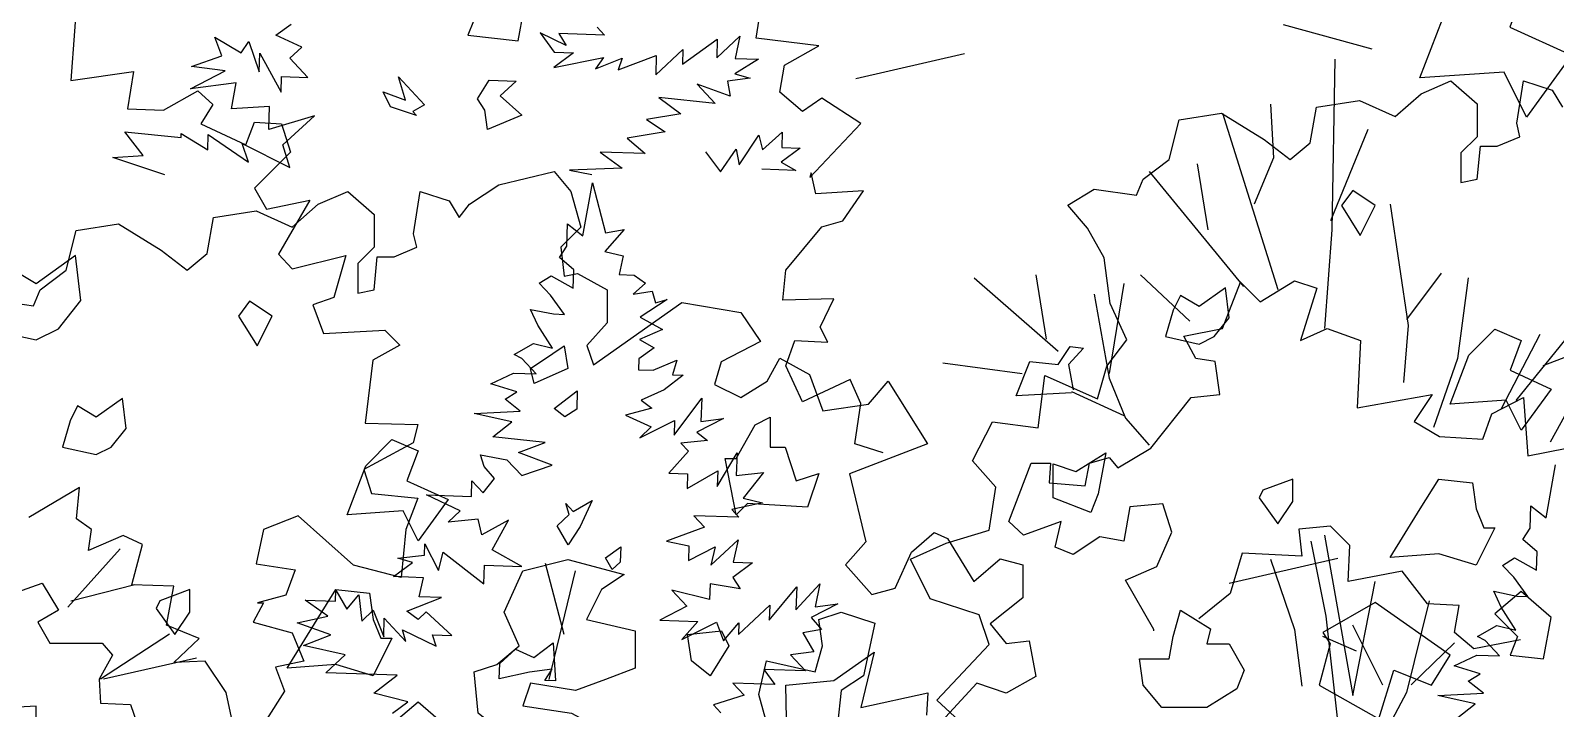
# Model space of a CAD drawing. Header units: inches. Extents: x 11.9 to 85.3, y 21.1 to 37.4.
# Drawn here: x 53.3418 to 53.8244, y 23.6256 to 23.8401 of the extents above; entities that cross this region are included whole.
import ezdxf

# ---------------------------------------------------------------- set-up
doc = ezdxf.new("R2010")
doc.units = ezdxf.units.IN
doc.header["$MEASUREMENT"] = 0
doc.layers.add('CAY', color=94, linetype='Continuous')

# ---------------------------------------------------------------- blocks, each defined once
blk = doc.blocks.new('A$C76451831')
at = {"layer": 'CAY'}
for p, q in [((4525.1, 1393.7), (4535.8, 1401.5)), ((4751.5, 1399.4), (4756.7, 1393.8)), ((4487, 1379.2), (4482, 1392.5)), ((4482, 1392.5), (4500.7, 1381.4)), ((4500.7, 1381.4), (4505.9, 1389.4)), ((4505.9, 1389.4), (4513.4, 1367.9)), ((4543.4, 1385.4), (4525.1, 1393.7)), ((4711.4, 1395.4), (4721.4, 1381.9)), ((4729.7, 1386.6), (4711.4, 1395.4)), ((4724.6, 1394.9), (4729.7, 1386.6)), ((4756.7, 1393.8), (4724.6, 1394.9)), ((4811.7, 1373.3), (4836.3, 1391)), ((4835.9, 1377.9), (4852.3, 1393.2)), ((4836.3, 1391), (4835.9, 1377.9)), ((4852.3, 1393.2), (4849, 1377.4)), ((4465.5, 1371.8), (4487, 1379.2)), ((4513.4, 1367.9), (4513.8, 1381)), ((4513.8, 1381), (4528.7, 1353.7)), ((4535, 1377.5), (4543.4, 1385.4)), ((4547.7, 1363.9), (4535, 1377.5)), ((4735, 1381.4), (4721, 1371)), ((4721, 1371), (4756.1, 1378)), ((4721.4, 1381.9), (4735, 1381.4)), ((4756.1, 1378), (4750.4, 1370)), ((4750.4, 1370), (4769.3, 1377.5)), ((4766.3, 1369.4), (4793.3, 1379.4)), ((4769.3, 1377.5), (4766.3, 1369.4)), ((4792.9, 1365.8), (4812.1, 1383.7)), ((4793.3, 1379.4), (4792.9, 1365.8)), ((4812.1, 1383.7), (4811.7, 1373.3)), ((4865.3, 1376.9), (4848.6, 1366.6)), ((4849, 1377.4), (4865.3, 1376.9)), ((4464.9, 1355.9), (4489.4, 1368.7)), ((4489.4, 1368.7), (4465.5, 1371.8)), ((4848.6, 1366.6), (4859.4, 1363.5)), ((4497.2, 1360.3), (4464.9, 1355.9)), ((4493.9, 1341.8), (4497.2, 1360.3)), ((4528.7, 1353.7), (4529.1, 1364.6)), ((4529.1, 1364.6), (4547.7, 1363.9)), ((4822.1, 1359.3), (4834.8, 1345.7)), ((4845.4, 1350.8), (4822.1, 1359.3)), ((4859.4, 1363.5), (4843.5, 1361.3)), ((4843.5, 1361.3), (4845.4, 1350.8)), ((4834.8, 1345.7), (4795, 1349.9)), ((4795, 1349.9), (4810.5, 1338.4)), ((4520.7, 1343.6), (4493.9, 1341.8)), ((4520.1, 1327.3), (4520.7, 1343.6)), ((4552.2, 1337), (4520.1, 1327.3)), ((4530.1, 1316.5), (4552.2, 1337)), ((4810.5, 1338.4), (4786.3, 1334.3)), ((4786.3, 1334.3), (4799.6, 1325.7)), ((1957.5, 1323.4), (2020, 1306.3)), ((4431.5, 1309.1), (4418.5, 1325.8)), ((4418.5, 1325.8), (4458.3, 1321.7)), ((4458.3, 1321.7), (4458.4, 1324.4)), ((4458.4, 1324.4), (4477, 1312.9)), ((4477, 1312.9), (4477.4, 1323.8)), ((4477.4, 1323.8), (4505.7, 1304.2)), ((4799.6, 1325.7), (4772.7, 1321.2)), ((4851.8, 1302.5), (4865.7, 1323.4)), ((4865.7, 1323.4), (4868.1, 1312.9)), ((4868.1, 1312.9), (4882.1, 1325.5)), ((4882.1, 1325.5), (4881.7, 1314.6)), ((4501.2, 1317.5), (4535, 1300.5)), ((4505.7, 1304.2), (4501.2, 1317.5)), ((4535, 1300.5), (4530.1, 1316.5)), ((4772.7, 1321.2), (4785.5, 1310.3)), ((4838.5, 1297.6), (4849.5, 1313.5)), ((4849.5, 1313.5), (4851.8, 1302.5)), ((4894.8, 1314.2), (4881.4, 1304.2)), ((4881.7, 1314.6), (4894.8, 1314.2)), ((1732.8, 1302.8), (1656.2, 1285.1)), ((4410.2, 1307.5), (4431.5, 1309.1)), ((4446.9, 1295.4), (4410.2, 1307.5)), ((4753.8, 1311.4), (4769.3, 1300)), ((4785.5, 1310.3), (4753.8, 1311.4)), ((4828.1, 1311.5), (4838.5, 1297.6)), ((4881.4, 1304.2), (4891.6, 1298.4)), ((4682.3, 1288.4), (4721.2, 1297.8)), ((4721.2, 1297.8), (4733, 1283.7)), ((4769.3, 1300), (4732.1, 1298.6)), ((4732.1, 1298.6), (4747.8, 1295.7)), ((4891.6, 1298.4), (4867.6, 1299.3)), ((4554.9, 1274.6), (4575.8, 1283.7)), ((4575.8, 1283.7), (4594.3, 1267.5)), ((4622.2, 1253.8), (4626.9, 1283.7)), ((4626.9, 1283.7), (4647.3, 1277)), ((4661.5, 1274.6), (4682.3, 1288.4)), ((4733, 1283.7), (4740.1, 1258.5)), ((4481, 1265.2), (4511.3, 1269.9)), ((4511.3, 1269.9), (4536.5, 1258.5)), ((4536.5, 1258.5), (4554.9, 1274.6)), ((4647.3, 1277), (4654.4, 1265.2)), ((4654.4, 1265.2), (4661.5, 1274.6)), ((4384.3, 1256.1), (4414.2, 1260.8)), ((4414.2, 1260.8), (4444.1, 1242.4)), ((4476.7, 1240), (4481, 1265.2)), ((4594.3, 1267.5), (4594.3, 1244.3)), ((4740.1, 1258.5), (4725.9, 1244.3)), ((4377.3, 1228.2), (4384.3, 1256.1)), ((4624.5, 1244.3), (4622.2, 1253.8)), ((4444.1, 1242.4), (4462.6, 1228.2)), ((4462.6, 1228.2), (4476.7, 1240)), ((4594.3, 1244.3), (4582.9, 1232.9)), ((4594.3, 1214.4), (4596.6, 1237.6)), ((4596.6, 1237.6), (4608.4, 1237.6)), ((4608.4, 1237.6), (4624.5, 1244.3)), ((4725.9, 1244.3), (4728.3, 1223.9)), ((4358.8, 1214.4), (4377.3, 1228.2)), ((4582.9, 1232.9), (4582.9, 1212.1)), ((4728.3, 1223.9), (4737.7, 1225.8)), ((4737.7, 1225.8), (4758.6, 1214.4)), ((5192.6, 1187), (5205.3, 1219.7)), ((5205.3, 1219.7), (5219, 1206)), ((5219, 1206), (5243.2, 1220.8)), ((5243.2, 1220.8), (5259.1, 1215.5)), ((5259.1, 1215.5), (5247.5, 1178.6)), ((4324.2, 1207.4), (4354.1, 1203)), ((4354.1, 1203), (4358.8, 1214.4)), ((4582.9, 1212.1), (4594.3, 1214.4)), ((4749.1, 1161.4), (4811.2, 1205.4)), ((4758.6, 1214.4), (4758.6, 1191.2)), ((4811.2, 1205.4), (4852.9, 1198.3)), ((4852.9, 1198.3), (4866.7, 1177.9)), ((4758.6, 1191.2), (4744.4, 1175.1)), ((5165.2, 1181.8), (5192.6, 1187)), ((5247.5, 1178.6), (5266.4, 1187)), ((5266.4, 1187), (5289.7, 1178.6)), ((4744.4, 1175.1), (4749.1, 1161.4)), ((4866.7, 1177.9), (4839.1, 1163.7)), ((5173.6, 1165.9), (5165.2, 1181.8)), ((5289.7, 1178.6), (5287.5, 1131.1)), ((4839.1, 1163.7), (4834.4, 1147.6)), ((4871.4, 1149.9), (4880.4, 1166.1)), ((4880.4, 1166.1), (4901.2, 1154.7)), ((5187.3, 1163.8), (5173.6, 1165.9)), ((5190.5, 1140.6), (5187.3, 1163.8)), ((4901.2, 1154.7), (4910.7, 1129.1)), ((4834.4, 1147.6), (4852.9, 1138.5)), ((4852.9, 1138.5), (4871.4, 1149.9)), ((4942.9, 1133.8), (4956.7, 1149.9)), ((4956.7, 1149.9), (4984.6, 1105.9)), ((5170.5, 1138.5), (5190.5, 1140.6)), ((5287.5, 1131.1), (5340.3, 1140.6)), ((5340.3, 1140.6), (5327.6, 1121.6)), ((4910.7, 1129.1), (4942.9, 1133.8)), ((5142, 1102.7), (5170.5, 1138.5)), ((5382.5, 1126.9), (5404.6, 1138.5)), ((5404.6, 1138.5), (5407.8, 1097.4)), ((5327.6, 1121.6), (5345.5, 1111.1)), ((5376.1, 1109), (5382.5, 1126.9)), ((5345.5, 1111.1), (5376.1, 1109)), ((4984.6, 1105.9), (4929.6, 1084.7)), ((5118.8, 1089), (5142, 1102.7)), ((5407.8, 1097.4), (5435.2, 1102.7)), ((5057.6, 1092.1), (5071.3, 1092.1)), ((5071.3, 1092.1), (5070.3, 1078.4)), ((5095.6, 1076.3), (5098.8, 1092.1)), ((5098.8, 1092.1), (5112.5, 1096.3)), ((5112.5, 1096.3), (5118.8, 1089)), ((5420.6, 1053.6), (5427.3, 1091)), ((4929.6, 1084.7), (4941, 1036.7)), ((5070.3, 1078.4), (5095.6, 1076.3)), ((5409.5, 1046.3), (5410, 1062.2)), ((5410, 1062.2), (5420.6, 1053.6)), ((4973.2, 1029.6), (4989.3, 1043.4)), ((4989.3, 1043.4), (4998.7, 1039.1)), ((5268.6, 1047.8), (5246.4, 1045.7)), ((5246.4, 1045.7), (5248.5, 1026.7)), ((5282.3, 1034.1), (5268.6, 1047.8)), ((5404.2, 1038.3), (5409.5, 1046.3)), ((4941, 1036.7), (4926.8, 1020.6)), ((4998.7, 1039.1), (5017.2, 1008.8)), ((5281.2, 1008.8), (5282.3, 1034.1)), ((5414.3, 1029.8), (5404.2, 1038.3)), ((4728.3, 971.5), (4715.1, 1021.6)), ((4961.8, 1004.1), (4973.2, 1029.6)), ((5017.2, 1008.8), (5035.7, 1024.9)), ((5035.7, 1024.9), (5051.8, 1020.6)), ((5273.8, 1025), (5197.2, 1007.3)), ((5206.3, 1028.8), (5197.9, 1000.4)), ((5248.5, 1026.7), (5206.3, 1028.8)), ((5390, 1020.2), (5398.3, 1025.4)), ((5398.3, 1025.4), (5413.9, 1016.7)), ((5413.9, 1016.7), (5414.3, 1029.8)), ((4717.8, 939.8), (4736.3, 1016.3)), ((4926.8, 1020.6), (4945.3, 999.7)), ((5051.8, 1020.6), (5051.8, 997.4)), ((5319.2, 1016.2), (5281.2, 1008.8)), ((5337.1, 993), (5319.2, 1016.2)), ((5397.8, 1011.8), (5390, 1020.2)), ((5407.8, 998.3), (5397.8, 1011.8)), ((4945.3, 999.7), (4961.8, 1004.1)), ((5197.9, 1000.4), (5175.7, 982.4)), ((5389, 990.8), (5383.9, 1001.9)), ((5383.9, 1001.9), (5400.1, 998.6)), ((5051.8, 997.4), (5028.6, 978.9)), ((5359.3, 991.9), (5337.1, 993)), ((5356.1, 972.9), (5359.3, 991.9)), ((5399.3, 974.6), (5389, 990.8)), ((5400.1, 998.6), (5407.8, 998.3)), ((5028.6, 978.9), (5040, 965.1)), ((5369.8, 961.3), (5356.1, 972.9)), ((5372.4, 970.1), (5385.8, 977.8)), ((5377.7, 967.2), (5372.4, 970.1)), ((5385.8, 977.8), (5399.3, 974.6)), ((5040, 965.1), (5056.1, 967.1)), ((5056.1, 967.1), (5060.8, 941.9)), ((5355.8, 949.4), (5371.9, 957)), ((5402.5, 967.7), (5369.8, 961.3)), ((5371.9, 957), (5387.7, 956.4)), ((5387.7, 956.4), (5377.7, 967.2)), ((5374.2, 943.7), (5355.8, 949.4)), ((5019.2, 937.2), (4991.7, 907.3)), ((5040, 930.1), (5019.2, 937.2)), ((5060.8, 941.9), (5040, 930.1)), ((5365.8, 938.6), (5374.2, 943.7)), ((5376.4, 930.1), (5365.8, 938.6)), ((5344.2, 928.5), (5376.4, 930.1)), ((5370.7, 922.5), (5344.2, 928.5)), ((5357.2, 912.1), (5370.7, 922.5)), ((2027.8, 857.9), (2006.6, 900.2)), ((2009.3, 881.7), (1985.5, 892.2))]:
    blk.add_line(p, q, dxfattribs=at)
for points in [[(4495.5, 2123.9), (4494.4, 2182.9), (4528.2, 2186.1), (4556.7, 2206.1), (4547.2, 2167.1), (4594.6, 2177.6), (4593.6, 2161.8)], [(4953.2, 1099.5), (4933.2, 1105.8), (4937.4, 1134.3), (4930, 1151.2), (4896.3, 1135.4), (4884.7, 1160.7), (4891, 1178.6), (4914.2, 1177.5), (4908.9, 1188.1), (4918.4, 1208.1), (4882.5, 1207.1), (4884.7, 1228.2), (4910, 1258.8), (4924.7, 1263), (4939.5, 1284.1), (4905.7, 1282), (4902.6, 1296.7), (4901.5, 1293.6), (4937.4, 1331.5), (4910, 1349.5), (4896.3, 1340), (4880.4, 1353.7), (4883.6, 1372.7), (4907.9, 1386.4), (4863.6, 1391.6), (4867.8, 1417)], [(1107.9, 1353.6), (1102.7, 1284), (1147, 1290.3), (1142.7, 1263.9), (1168.1, 1262.9), (1192.3, 1276.6), (1202.9, 1267.1), (1194.4, 1253.4), (1226.1, 1238.6), (1232.4, 1254.5), (1251.4, 1253.4), (1257.7, 1233.4), (1232.4, 1208), (1240.8, 1193.3), (1271.4, 1199.6), (1249.3, 1161.6), (1258.8, 1151.1), (1296.7, 1160.6), (1288.3, 1131.1), (1273.5, 1125.8), (1280.9, 1105.7), (1324.2, 1107.9), (1334.7, 1097.3), (1315.7, 1086.8), (1310.4, 1042.5), (1347.4, 1041.4), (1344.2, 1028.7), (1309.4, 1009.8), (1314.7, 992.9), (1347.4, 989.7), (1338.9, 967.6), (1335.8, 933.8), (1302, 942.3), (1263, 977.1), (1238.7, 967.6), (1233.4, 943.3), (1260.9, 939.1), (1254.5, 921.2), (1234.5, 915.9), (1238.7, 915.9), (1231.3, 902.2), (1258.8, 894.8), (1267.2, 874.8), (1247.2, 870.5), (1253.5, 853.7)], [(5271.7, 1376.9), (5269.6, 1256.6), (5264.3, 1187)], [(5226.4, 1345.2), (5228.5, 1307.3), (5214.8, 1274.6)], [(5192.6, 1338.9), (5231.6, 1214.5)], [(5294.9, 1327.3), (5268.6, 1263)], [(5174.7, 1303.1), (5182.1, 1256.6)], [(1738.5, 824), (1713.4, 847.2), (1750.3, 886.5), (1743.2, 907.3), (1708.6, 918.7), (1694.9, 946.6), (1720, 958), (1750.3, 967.1), (1755, 997.4), (1738.5, 1015.9), (1752.7, 1043.4), (1784.9, 1039.1), (1789.6, 1076), (1826.6, 1059.5), (1833.2, 1082.7), (1847.4, 1101.2), (1835.6, 1126.7), (1831.3, 1159), (1819.5, 1179.8), (1805.7, 1196), (1824.2, 1207.4), (1854.1, 1203), (1858.8, 1214.4), (1877.3, 1228.2), (1884.3, 1256.1), (1914.2, 1260.8), (1944.1, 1242.4), (1962.6, 1228.2), (1976.7, 1240), (1981, 1265.2), (2011.3, 1269.9), (2036.5, 1258.5), (2054.9, 1274.6), (2075.8, 1283.7), (2094.3, 1267.5), (2094.3, 1244.3), (2082.9, 1232.9), (2082.9, 1212.1), (2094.3, 1214.4), (2096.6, 1237.6), (2108.4, 1237.6), (2124.5, 1244.3), (2122.2, 1253.8), (2126.9, 1283.7), (2147.3, 1277), (2154.4, 1265.2)], [(5140.9, 1297.8), (5207.4, 1216.6)], [(5310.7, 1274.6), (5323.4, 1189.1), (5320.2, 1149.1)], [(5346.6, 1226.1), (5322.3, 1193.4)], [(5017.5, 1222.9), (5076.6, 1171.2)], [(5060.8, 1225), (5068.2, 1179.7)], [(5123, 1218.7), (5112.5, 1155.4)], [(5134.6, 1225), (5169.4, 1192.3)], [(5365.6, 1222.9), (5358.2, 1165.9), (5341.3, 1117.4)], [(1329.6, 838.2), (1340.3, 846), (1316.5, 852.2), (1332.8, 864.8), (1282.6, 866.6), (1296.2, 879.2), (1266.9, 885.7), (1286.2, 893.2), (1262.5, 901.7), (1284, 906.4), (1268.1, 917.8), (1289.3, 917.1), (1289.6, 924.8), (1297.3, 911.4), (1305.8, 921.5), (1307.9, 902.9), (1315.9, 910.7), (1323.4, 891.9), (1323.8, 905), (1339.1, 888.6), (1336.7, 896.9), (1360.3, 885.2), (1357.8, 893.4), (1371.4, 892.9), (1353.4, 909.4), (1347.8, 904.2), (1339.8, 909.9), (1364.2, 919.5), (1348.4, 920), (1351.5, 933.5), (1330.3, 934.3), (1343.8, 944.2), (1333.4, 947.3), (1352.1, 949.4), (1352.4, 957.5), (1362.1, 938.6), (1365.3, 951.6), (1394, 929.3), (1394.4, 942.4), (1420.7, 941.5), (1399.8, 953.1), (1411.4, 974), (1392.5, 963.8), (1390.1, 974.8), (1368.8, 972.8), (1377.2, 980.7), (1353.6, 991.9), (1385.3, 990.8), (1385.6, 1001.7), (1393.5, 993.3), (1401.6, 1003.4), (1394.2, 1011.8), (1391.7, 1020.1), (1410.2, 1016.7), (1420.7, 1005.5), (1442.2, 1012.9), (1418.5, 1021.8), (1437.3, 1028.9), (1400.3, 1032.9), (1413.8, 1043.3), (1387.3, 1049.2), (1419.5, 1050.8), (1409, 1059.4), (1417.3, 1064.5), (1398.9, 1070.1), (1415, 1077.7), (1430.9, 1077.2), (1420.8, 1088), (1415.5, 1090.9), (1428.9, 1098.6), (1442.4, 1095.4), (1432.1, 1111.6), (1427, 1122.6), (1443.2, 1119.4), (1450.9, 1119.1), (1441, 1132.6), (1433.1, 1141), (1441.4, 1146.2), (1457, 1137.5), (1457.5, 1150.6), (1447.3, 1159.1), (1452.6, 1167.1), (1453.1, 1182.9), (1463.7, 1174.4), (1470.5, 1211.8), (1479.7, 1176.6), (1492.9, 1178.8), (1479.2, 1163.4), (1492.2, 1160.3), (1489.5, 1147.2), (1499.9, 1146.8), (1507.9, 1141.1), (1499.4, 1133.3), (1512.7, 1135.5), (1515.1, 1127.3), (1523.3, 1129.7), (1504.3, 1117.2), (1519.9, 1108.5), (1503.8, 1101.4), (1514, 1095.6), (1503.3, 1087.8), (1503, 1080.1), (1513.4, 1079.7), (1530, 1086.9), (1526.9, 1076.5), (1534.6, 1076.3), (1521.1, 1065.9), (1505, 1058.7), (1512.5, 1053), (1493.8, 1048.2), (1512, 1039.9), (1504.1, 1032), (1528.5, 1044.3), (1528.1, 1033.9), (1547.6, 1060), (1547.1, 1043.7), (1563, 1045.8), (1544.1, 1036.1), (1551.6, 1030.3), (1532.9, 1028.3), (1538.2, 1022.7), (1524.5, 1007.3), (1537.6, 1006.8), (1537.3, 996.4), (1559, 1008.8), (1558.6, 997.9), (1572.6, 1021.5), (1572, 1005.6), (1591.1, 1007.7), (1576.9, 989.6), (1590.4, 986.4), (1568.9, 981.7), (1573.7, 976.1), (1542, 977.2), (1549.5, 969.2), (1522.8, 959.3), (1538.6, 956), (1538.2, 945.6), (1557.1, 955.4), (1554, 942.3), (1573.2, 960.2), (1569.9, 944.5), (1583.5, 944), (1569.5, 933.6), (1574.7, 925.7), (1553.5, 929.2), (1553.1, 918.3), (1526.6, 924.7), (1537.1, 913.4), (1518.2, 903.7), (1544.9, 902.7), (1533.5, 890), (1558, 902.3), (1563, 889), (1573.8, 901.7), (1573.5, 893.6), (1595.6, 914.1), (1595.2, 903.7), (1614.6, 927.1), (1614, 910.8), (1631, 929.2), (1627.7, 913), (1643.6, 915.2), (1624.7, 905.4), (1632.1, 897), (1618.9, 894.7), (1626.6, 881.3), (1610.2, 879.2), (1620.7, 867.9), (1591.3, 868.9), (1599.1, 858.2), (1569.6, 859.3), (1577.5, 850.8), (1556, 843.9), (1561.2, 838.3)], [(5101.9, 1211.3), (5112.5, 1152.2), (5124.1, 1123.8), (5140.9, 1104.8)], [(5416.2, 1182.8), (5388.8, 1130.1)], [(5444.7, 1192.3), (5399.3, 1136.4)], [(5086.1, 1141.7), (5047.1, 1139.6), (5056.6, 1163.8), (5076.6, 1161.7), (5085, 1174.4), (5094.5, 1173.3), (5084, 1161.7), (5087.2, 1143.8)], [(5451, 1173.3), (5418.3, 1160.7)], [(5497.4, 1179.7), (5464.7, 1152.2), (5437.3, 1132.2), (5423.6, 1106.9)], [(4995.4, 1162.8), (5051.3, 1155.4)], [(5086.1, 1142.7), (5123, 1125.9)], [(5144.1, 974), (5144.1, 975), (5124.1, 1009.8), (5146.2, 1019.3), (5156.8, 1043.6), (5150.4, 1063.6), (5127.2, 1061.5), (5123, 1037.3), (5106.1, 1040.4), (5087.2, 1027.8), (5074.5, 1033.1), (5078.7, 1051), (5052.3, 1041.5), (5041.8, 1051), (5057.6, 1092.1)], [(1253.5, 853.7), (1240.8, 833.6), (1217.6, 828.4), (1212.4, 852.6), (1197.6, 874.8), (1175.4, 873.7), (1193.4, 890.6), (1170.2, 900.1), (1175.4, 927.5), (1145.9, 928.6), (1153.3, 957), (1139.6, 963.4), (1115.3, 952.8), (1117.4, 967.6), (1106.9, 975), (1109, 997.1), (1073.1, 976)], [(1064.7, 923.3), (1082.6, 929.6), (1094.2, 910.6), (1079.5, 902.2), (1087.9, 887.4), (1124.8, 887.4), (1132.2, 879), (1122.7, 862.1), (1123.8, 845.2), (1144.9, 844.2), (1152.2, 823.1), (1122.7, 800.9), (1117.4, 778.8), (1109, 804.1), (1076.3, 807.3), (1078.4, 825.2), (1078.4, 843.1), (1061.5, 842.1)], [(5254.8, 1037.3), (5265.4, 984.5), (5273.8, 908.6)], [(5264.3, 1041.5), (5284.4, 928.6), (5300.2, 1008.8)], [(5226.4, 1024.6), (5243.2, 975), (5248.5, 935)], [(5338.2, 995.1), (5322.3, 930.7), (5293.9, 877)], [(5356.1, 965.6), (5325.5, 936)], [(1137.5, 953.9), (1100.6, 912.7)], [(1484.5, 939.3), (1479.8, 947.6), (1490.5, 955.4), (1490.1, 944.5), (1484.5, 939.3)], [(1148, 928.6), (1102.7, 917)], [(1172.3, 893.7), (1123.8, 862.1)], [(1191.3, 876.9), (1125.9, 862.1)]]:
    blk.add_lwpolyline(points, dxfattribs=at)
for points in [[(5351.5, 1415.3), (5379.2, 1443), (5406.9, 1431.1), (5395, 1399.4), (5438.6, 1379.6), (5406.9, 1336.1), (5391, 1367.8), (5331.7, 1363.8)], [(1418.3, 1311.9), (1426.2, 1355.4), (1394.5, 1383.2), (1366.8, 1359.4), (1390.6, 1335.6), (1382.7, 1315.8)], [(4624.2, 1337.2), (4605.8, 1343.3), (4600.8, 1353.9), (4616.4, 1347.9), (4611.6, 1364.4), (4629.9, 1344.7), (4621.6, 1340)], [(4672.4, 1341), (4667.2, 1348.9), (4675.4, 1362.2), (4694.4, 1361.5), (4683.1, 1351), (4698.5, 1337.4), (4674.2, 1327.3)], [(2022.5, 1195.9), (2006.6, 1206.4), (1998.7, 1195.9), (2011.9, 1174.8)], [(4522.5, 1195.9), (4506.6, 1206.4), (4498.7, 1195.9), (4511.9, 1174.8)], [(4720.4, 1169.5), (4728.3, 1174.8), (4731, 1158.9), (4707.2, 1148.4), (4704.6, 1158.9)], [(1109.9, 1128.8), (1106, 1160.5), (1078.3, 1140.7), (1058.5, 1152.6), (1050.5, 1136.7), (1042.6, 1109), (1078.3, 1101.1), (1094.1, 1109)], [(1919.5, 1116.7), (1916.9, 1137.8), (1898.4, 1124.6), (1885.2, 1132.5), (1880, 1122), (1874.7, 1103.5), (1898.4, 1098.2), (1909, 1103.5)], [(4419.5, 1116.7), (4416.9, 1137.8), (4398.4, 1124.6), (4385.2, 1132.5), (4380, 1122), (4374.7, 1103.5), (4398.4, 1098.2), (4409, 1103.5)], [(4862.9, 1119.3), (4873.5, 1124.6), (4873.5, 1103.5), (4884.1, 1103.5), (4892, 1079.7), (4907.8, 1085), (4899.9, 1061.2), (4857.7, 1063.9), (4849.7, 1055.9), (4841.8, 1095.6), (4849.7, 1095.6)], [(2088.5, 1090.3), (2106.9, 1108.8), (2125.4, 1100.8), (2117.5, 1079.7), (2146.5, 1066.5), (2125.4, 1037.5), (2114.9, 1058.6), (2075.3, 1055.9)], [(4588.5, 1090.3), (4606.9, 1108.8), (4625.4, 1100.8), (4617.5, 1079.7), (4646.5, 1066.5), (4625.4, 1037.5), (4614.9, 1058.6), (4575.3, 1055.9)], [(1443.6, 1052.7), (1459.9, 1065.3), (1459.5, 1052.2), (1451.1, 1047)], [(1795.5, 989.9), (1795.5, 1013.7), (1811.3, 1008.4), (1832.5, 1021.6), (1827.2, 992.6), (1821.9, 979.4)], [(4709.9, 855.3), (4683.5, 873.8), (4688.8, 889.6), (4680.8, 905.5), (4667.6, 916), (4665, 945.1), (4680.8, 950.3), (4696.7, 963.5), (4686.1, 987.3), (4699.3, 1016.3), (4731, 1024.3), (4770.6, 1013.7), (4754.7, 1003.1), (4744.2, 982), (4778.5, 974.1), (4778.5, 947.7), (4757.4, 939.8), (4736.3, 931.9), (4704.6, 937.1), (4699.3, 921.3), (4733.6, 916), (4762.7, 900.2), (4757.4, 881.7), (4720.4, 873.8)], [(1943.3, 995.2), (1940.7, 989.9), (1953.9, 971.5), (1964.4, 987.3), (1964.4, 1003.1)], [(2054.1, 982), (2067.3, 1003.1), (2091.1, 1000.5), (2093.7, 982), (2099, 968.8), (2106.9, 968.8), (2093.7, 942.4), (2067.3, 950.3), (2033, 947.7)], [(4443.3, 995.2), (4440.7, 989.9), (4453.9, 971.5), (4464.4, 987.3), (4464.4, 1003.1)], [(4554.1, 982), (4567.3, 1003.1), (4591.1, 1000.5), (4593.7, 982), (4599, 968.8), (4606.9, 968.8), (4593.7, 942.4), (4567.3, 950.3), (4533, 947.7)], [(1445.7, 970.1), (1454.1, 978), (1451.7, 985.8), (1456.9, 980.2), (1470.4, 987.9), (1462, 969.6), (1453.4, 956.7)], [(4865.6, 929.2), (4870.9, 953), (4905.2, 945.1), (4910.4, 963.5), (4907.8, 982), (4923.6, 987.3), (4947.4, 979.4), (4939.5, 942.4), (4923.6, 931.9), (4921, 908.1), (4907.8, 900.2), (4873.5, 900.2)], [(4818.1, 953), (4815.4, 971.5), (4839.2, 974.1), (4844.5, 963.5), (4831.3, 942.4)], [(2062.1, 857.9), (2075.3, 879), (2022.5, 916), (1985.5, 894.9), (1990.8, 887), (1982.9, 857.9), (2025.1, 834.2), (2035.7, 868.5)], [(2141.2, 876.4), (2146.5, 905.5), (2125.4, 923.9), (2106.9, 908.1), (2122.8, 892.2), (2117.5, 879)], [(4641.2, 876.4), (4646.5, 905.5), (4625.4, 923.9), (4606.9, 908.1), (4622.8, 892.2), (4617.5, 879)], [(1903.7, 887), (1919.5, 887), (1930.1, 868.5), (1924.8, 855.3), (1903.7, 842.1), (1872, 842.1), (1858.8, 857.9), (1856.2, 876.4), (1877.3, 876.4), (1880, 892.2), (1885.2, 910.7), (1906.4, 897.5)], [(1444.6, 860.9), (1436.9, 861.2), (1442.2, 869.2), (1426.3, 867), (1404.8, 862.3), (1405.2, 873.2), (1416.4, 883.2), (1429.3, 877.3), (1442.8, 887.7)]]:
    blk.add_lwpolyline(points, close=True, dxfattribs=at)

msp = doc.modelspace()

# ---------------------------------------------------------------- block references
at = {"layer": 'CAY', "xscale": 0.0004489089019145984, "yscale": 0.0004489089019145984, "zscale": 0.0004489089019145984}
for p in [(52.85948, 23.24794), (51.38809, 23.21295), (51.56325, 22.65309)]:
    msp.add_blockref('A$C76451831', p, dxfattribs=at)

doc.saveas('drawing.dxf')
